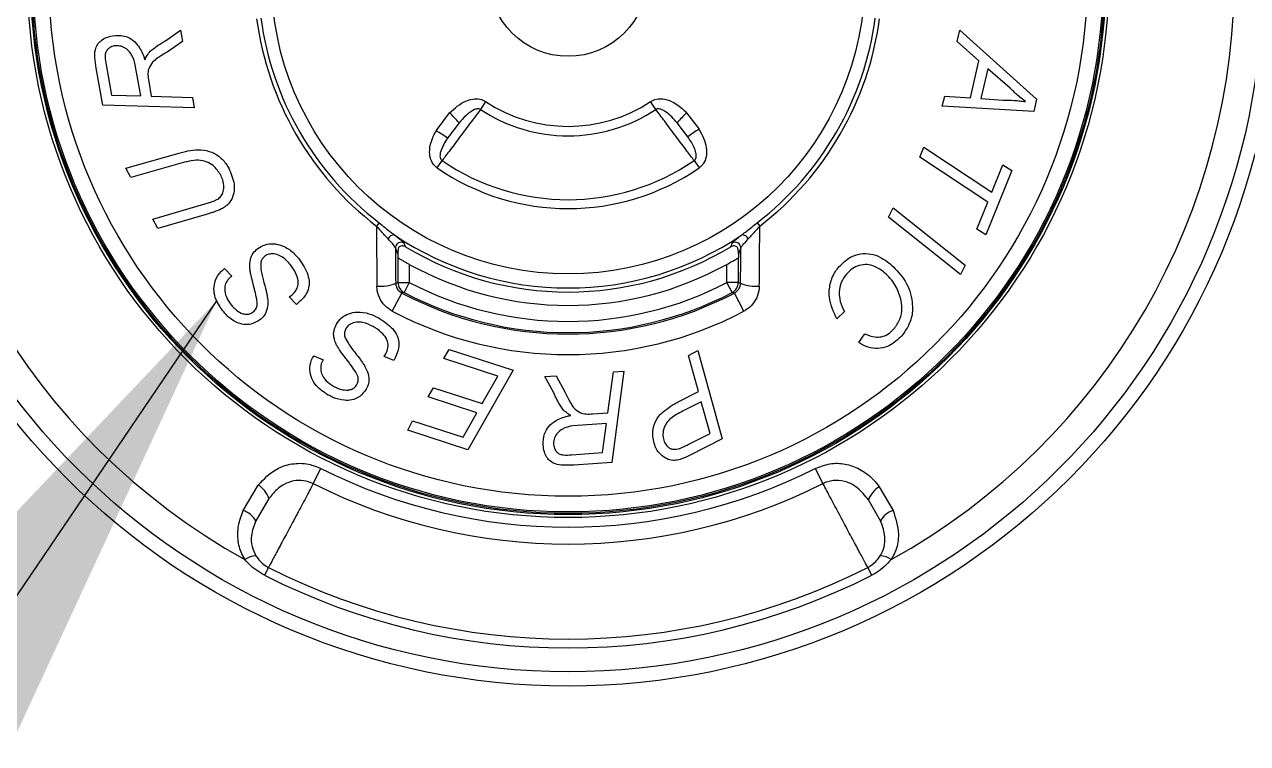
# Model space of a CAD drawing. Header units: millimetres. Extents: x 12 to 854, y 4 to 555.
# Drawn here: x 197 to 206.16, y 255.67 to 261.06 of the extents above; entities that cross this region are included whole.
import ezdxf

# ---------------------------------------------------------------- set-up
doc = ezdxf.new("R2010")
doc.units = ezdxf.units.MM
doc.linetypes.add('CENTER', pattern=[10.16, 6.35, -1.27, 1.27, -1.27])
doc.layers.add('DEFAULT_1', color=7, linetype='CENTER')
doc.dimstyles.new('SLDDIMSTYLE1', dxfattribs={"dimtxt": 0.18, "dimasz": 3.556, "dimexe": 0, "dimexo": 0.0625, "dimgap": 0, "dimtad": 0, "dimtih": 1, "dimtoh": 1, "dimdec": 0, "dimrnd": 1e-09, "dimzin": 0, "dimdsep": 46, "dimtxsty": 'Standard', "dimsah": 1, "dimcen": 0.09, "dimadec": 0, "dimazin": 0, "dimtfac": 3.556, "dimtdec": 0, "dimtofl": 0, "dimtmove": 0, "dimatfit": 3, "dimfxl": 1, "dimfrac": 2, "dimtolj": 1, "dimtzin": 0, "dimarcsym": 0})

msp = doc.modelspace()

# ---------------------------------------------------------------- linework, layer by layer
at = {"color": 7, "linetype": 'Continuous', "lineweight": 25}
for p, q in [((198.0582, 260.9366), (198.1712, 261.0147)), ((198.1712, 261.0147), (198.1859, 260.9315)), ((203.9898, 260.9304), (204.0094, 261.0156)), ((204.0094, 261.0156), (204.584, 260.4976)), ((198.1859, 260.9315), (198.07, 260.8512)), ((204.1525, 260.787), (203.9898, 260.9304)), ((197.873, 260.5225), (197.8295, 260.7695)), ((204.0883, 260.509), (204.1525, 260.787)), ((197.5878, 260.4532), (197.5389, 260.7305)), ((197.6131, 260.7562), (197.6532, 260.5286)), ((204.2185, 260.7261), (204.1671, 260.5035)), ((204.3849, 260.5821), (204.2185, 260.7261)), ((197.9327, 260.6307), (197.9521, 260.5203)), ((197.6532, 260.5286), (197.873, 260.5225)), ((197.9521, 260.5203), (198.2599, 260.5119)), ((198.2599, 260.5119), (198.2736, 260.4342)), ((203.8778, 260.4454), (203.8955, 260.5222)), ((203.8955, 260.5222), (204.0883, 260.509)), ((204.1671, 260.5035), (204.3316, 260.4922)), ((204.584, 260.4976), (204.5631, 260.4069)), ((198.2736, 260.4342), (197.5878, 260.4532)), ((200.0854, 260.2613), (200.187, 260.3969)), ((200.4567, 260.481), (200.4173, 260.4217)), ((201.7317, 260.4217), (201.6924, 260.481)), ((201.9621, 260.3969), (202.0564, 260.274)), ((204.5631, 260.4069), (203.8778, 260.4454)), ((200.2572, 260.321), (200.1706, 260.2069)), ((201.9718, 260.2169), (201.8919, 260.321)), ((203.7093, 260.0651), (203.739, 260.1387)), ((203.739, 260.1387), (204.2479, 259.8011)), ((197.7617, 259.9806), (198.1506, 260.0926)), ((200.0929, 259.9838), (200.1305, 260.0385)), ((202.0186, 260.0385), (202.0562, 259.9838)), ((204.2182, 259.7275), (203.7093, 260.0651)), ((197.7987, 259.9109), (197.7617, 259.9806)), ((198.1647, 260.0163), (197.7987, 259.9109)), ((204.3976, 259.9633), (204.2028, 259.4812)), ((204.2479, 259.8011), (204.3313, 260.0074)), ((204.3313, 260.0074), (204.3976, 259.9633)), ((197.964, 259.6001), (198.3703, 259.7191)), ((203.474, 259.6146), (203.51, 259.6854)), ((203.51, 259.6854), (204.0496, 259.2547)), ((204.1365, 259.5254), (204.2182, 259.7275)), ((198.001, 259.5305), (197.964, 259.6001)), ((198.3621, 259.6353), (198.001, 259.5305)), ((199.6582, 259.5733), (199.6385, 259.5477)), ((202.4909, 259.5733), (202.5106, 259.5477)), ((204.0136, 259.184), (203.474, 259.6146)), ((204.2028, 259.4812), (204.1365, 259.5254)), ((199.7979, 259.34), (199.7804, 259.3846)), ((199.7979, 259.34), (199.7979, 259.3113)), ((199.8003, 259.1246), (199.8003, 259.3098)), ((202.3487, 259.3098), (202.3487, 259.1246)), ((202.3686, 259.3846), (202.3512, 259.34)), ((202.3512, 259.34), (202.3512, 259.3113)), ((198.49, 259.2202), (198.501, 259.2289)), ((198.501, 259.2289), (198.5543, 259.1721)), ((199.8849, 259.2608), (199.8849, 259.1246)), ((202.2642, 259.1246), (202.2642, 259.2608)), ((204.0496, 259.2547), (204.0136, 259.184)), ((199.8003, 259.1246), (199.8849, 259.1246)), ((199.8849, 259.1246), (199.8458, 259.0495)), ((202.3487, 259.1246), (202.2642, 259.1246)), ((202.3032, 259.0495), (202.2642, 259.1246)), ((198.9856, 259.0171), (199.0038, 259.0301)), ((199.7576, 258.9098), (199.8293, 259.046)), ((202.3915, 258.9098), (202.3198, 259.046)), ((199.0402, 258.9613), (198.9856, 259.0171)), ((203.1451, 258.9073), (203.0874, 258.854)), ((203.2536, 258.6751), (203.2982, 258.7397)), ((199.1618, 258.5642), (199.1685, 258.5765)), ((199.1685, 258.5765), (199.2398, 258.545)), ((199.6974, 258.5708), (199.7091, 258.5899)), ((199.7694, 258.5408), (199.6974, 258.5708)), ((200.1444, 258.5552), (200.1833, 258.624)), ((200.1833, 258.624), (200.6622, 258.4685)), ((201.9757, 258.579), (202.0459, 258.6148)), ((202.0509, 258.3081), (201.9757, 258.579)), ((202.0459, 258.6148), (202.2291, 257.9544)), ((200.5481, 258.424), (200.1444, 258.5552)), ((200.6622, 258.4685), (200.3234, 257.8719)), ((200.4307, 258.2175), (200.5481, 258.424)), ((200.9005, 258.4199), (200.9854, 258.4258)), ((200.9669, 258.2986), (200.9005, 258.4199)), ((200.9854, 258.4258), (201.0536, 258.3014)), ((201.3724, 258.1486), (201.4133, 258.4558)), ((201.4925, 258.4613), (201.4013, 257.7768)), ((201.4133, 258.4558), (201.4925, 258.4613)), ((200.0261, 258.2674), (200.0665, 258.3359)), ((200.0665, 258.3359), (200.4307, 258.2175)), ((201.8983, 258.2303), (202.0509, 258.3081)), ((200.3918, 258.1486), (200.0261, 258.2674)), ((202.0719, 258.2318), (201.9322, 258.1606)), ((202.1377, 257.9948), (202.0719, 258.2318)), ((200.2874, 257.9651), (200.3918, 258.1486)), ((201.2599, 258.1407), (201.3724, 258.1486)), ((199.8727, 258.0183), (199.9083, 258.0883)), ((200.3234, 257.8719), (199.8727, 258.0183)), ((199.9083, 258.0883), (200.2874, 257.9651)), ((201.3619, 258.0696), (201.11, 258.052)), ((201.3327, 257.8502), (201.3619, 258.0696)), ((201.9728, 257.9108), (202.1377, 257.9948)), ((202.2291, 257.9544), (201.9787, 257.8269)), ((201.1006, 257.834), (201.3327, 257.8502)), ((201.4013, 257.7768), (201.1186, 257.757)), ((199.1654, 257.6181), (199.2226, 257.7316)), ((202.9265, 257.7316), (202.9836, 257.6181)), ((198.64, 257.4159), (198.7531, 257.6074)), ((203.4059, 257.5946), (203.5091, 257.4159)), ((198.8335, 257.5068), (198.7349, 257.339)), ((203.4142, 257.339), (203.3238, 257.4956)), ((198.8303, 256.9903), (198.8002, 256.9309)), ((203.3489, 256.9309), (203.3188, 256.9903))]:
    msp.add_line(p, q, dxfattribs=at)
at = {"color": 7, "linetype": 'Continuous', "lineweight": 25, "flags": 128}
for points in [[(199.8458, 259.0495), (199.8368, 259.0476), (199.8293, 259.046)], [(202.3198, 259.046), (202.3188, 259.0462), (202.3032, 259.0495)]]:
    msp.add_lwpolyline(points, dxfattribs=at)
at = {"color": 7, "linetype": 'Continuous', "lineweight": 25}
for radius in [5.3118, 5.204, 4.049, 4.0268, 4.0176, 4.0066, 3.8891, 2.2234, 0.5927]:
    msp.add_circle((201.0745, 261.4127), radius, dxfattribs=at)
for centre, radius, start, end in [((201.0745, 261.4127), 4.9905, 179.02148, 240.97852), ((201.0745, 261.4127), 4.9905, 299.02148, 0.97852), ((201.0745, 261.4127), 2.3538, 187.59676, 232.40324), ((201.0745, 261.4127), 2.3215, 187.59676, 232.40324), ((201.0745, 261.4127), 2.3215, 307.59676, 352.40324), ((201.0745, 261.4127), 2.3538, 307.59676, 352.40324), ((199.6109, 259.794), 0.834, 39.19243, 46.30361), ((201.0745, 261.4127), 1.1891, 236.44873, 303.55127), ((201.0745, 261.4127), 1.1179, 236.44873, 303.55127), ((202.5382, 259.794), 0.834, 133.69639, 140.80757), ((199.736, 259.6199), 0.7303, 53.4812, 61.42413), ((202.4214, 259.6426), 0.7294, 120.03405, 128.06365), ((201.0745, 261.4127), 1.6672, 235.51076, 304.48924), ((201.0745, 261.4127), 1.7336, 235.51076, 304.48924), ((443.8627, 261.3611), 244.231, 180.425426, 180.530816), ((199.7689, 259.4352), 0.0464, 84.76129, 159.57609), ((201.0745, 261.4127), 2.3288, 236.02612, 303.97388), ((202.3801, 259.4352), 0.0464, 20.42391, 95.23871), ((-41.7137, 261.3611), 244.231, 359.469184, 359.574574), ((199.823, 259.384), 0.0425, 58.97381, 179.26386), ((201.0745, 261.4127), 2.359, 238.87732, 301.12268), ((202.3261, 259.384), 0.0425, 0.73614, 121.02619), ((440.8641, 261.3546), 241.0917, 180.468174, 180.53091), ((201.0745, 261.4127), 2.4588, 238.72058, 238.78738), ((201.0745, 261.4127), 2.4588, 301.21262, 301.27942), ((-38.715, 261.3546), 241.0917, 359.46909, 359.531826), ((201.0745, 261.4127), 2.4588, 241.06423, 298.93577), ((199.6751, 259.3472), 0.2509, 262.47585, 295.40812), ((199.8851, 259.1247), 0.0847, 180.0272, 242.42914), ((201.0745, 261.4127), 2.5789, 242.52826, 297.47174), ((202.264, 259.1247), 0.0847, 297.57086, 359.9728), ((202.474, 259.3472), 0.2509, 244.59188, 277.52415), ((201.0745, 261.4127), 2.6743, 242.24791, 297.75209), ((201.0745, 261.4127), 2.6635, 242.52826, 297.47174), ((201.0745, 261.4127), 2.8282, 242.24791, 297.75209), ((201.0745, 261.4127), 4.1207, 243.29272, 296.70728), ((198.6418, 257.4359), 0.2044, 20.29515, 57.01736), ((201.0745, 261.4127), 4.2478, 243.29272, 296.70728), ((203.5091, 257.4255), 0.1981, 121.39489, 159.28379), ((198.5913, 257.2588), 0.1644, 29.17996, 72.78761), ((203.5578, 257.2588), 0.1644, 107.21239, 150.82004), ((198.7476, 256.912), 0.166, 94.10292, 124.51648), ((203.4015, 256.912), 0.166, 55.48352, 85.89708), ((201.0745, 261.4127), 5.0258, 243.09343, 296.90657), ((201.0745, 261.4127), 4.9593, 243.09343, 296.90657)]:
    msp.add_arc(centre, radius, start, end, dxfattribs=at)
for centre, start_param, end_param in [((198.8494, 261.4127), 5.007169, 5.012895), ((203.2996, 261.4127), 4.411883, 4.417609)]:
    msp.add_ellipse(centre, major_axis=(3.2125, 0), ratio=0.745659, start_param=start_param, end_param=end_param, dxfattribs=at)
for points, knots in [([(197.5389, 260.7305), (197.5348, 260.7569), (197.5278, 260.8028), (197.5286, 260.864), (197.5469, 260.9081), (197.5755, 260.9396), (197.6149, 260.9632), (197.6459, 260.9701), (197.6623, 260.9738)], [0, 0, 0, 0, 0.251455, 0.435443, 0.564601, 0.693378, 0.837298, 1, 1, 1, 1]), ([(197.6623, 260.9738), (197.6913, 260.976), (197.7407, 260.9798), (197.8065, 260.9503), (197.8601, 260.8981), (197.888, 260.8409), (197.9012, 260.8018), (197.904, 260.7935)], [0, 0, 0, 0, 0.261574, 0.447262, 0.633543, 0.922204, 1, 1, 1, 1]), ([(197.6744, 260.8972), (197.6628, 260.8941), (197.6429, 260.8886), (197.6206, 260.8684), (197.6073, 260.8441), (197.6047, 260.8051), (197.6097, 260.776), (197.6131, 260.7562)], [0, 0, 0, 0, 0.204123, 0.354245, 0.505099, 0.664123, 1, 1, 1, 1]), ([(197.8295, 260.7695), (197.8207, 260.7957), (197.8072, 260.8363), (197.7669, 260.8778), (197.7272, 260.8971), (197.6948, 260.9001), (197.6778, 260.8977), (197.6744, 260.8972)], [0, 0, 0, 0, 0.362286, 0.561932, 0.762425, 0.95248, 1, 1, 1, 1]), ([(197.904, 260.7935), (197.9094, 260.8047), (197.9176, 260.8216), (197.9314, 260.8427), (197.9395, 260.8523), (197.9436, 260.8572)], [0, 0, 0, 0, 0.49533, 0.746571, 1, 1, 1, 1]), ([(197.9436, 260.8572), (197.9616, 260.8718), (197.9887, 260.8938), (198.0278, 260.9192), (198.0481, 260.9308), (198.0582, 260.9366)], [0, 0, 0, 0, 0.49767, 0.748526, 1, 1, 1, 1]), ([(197.9613, 260.7761), (197.9499, 260.7602), (197.9298, 260.7321), (197.9246, 260.6792), (197.9299, 260.6476), (197.9327, 260.6307)], [0, 0, 0, 0, 0.377658, 0.667815, 1, 1, 1, 1]), ([(198.07, 260.8512), (198.0511, 260.84), (198.0226, 260.8233), (197.9867, 260.7976), (197.9698, 260.7833), (197.9613, 260.7761)], [0, 0, 0, 0, 0.4978087, 0.748441, 1, 1, 1, 1]), ([(204.5, 260.4806), (204.48, 260.4965), (204.4501, 260.5203), (204.4126, 260.5553), (204.3941, 260.5732), (204.3849, 260.5821)], [0, 0, 0, 0, 0.498909, 0.7493857, 1, 1, 1, 1]), ([(200.187, 260.3969), (200.2248, 260.4311), (200.2761, 260.4774), (200.3593, 260.5023), (200.4125, 260.5033), (200.4428, 260.488), (200.4567, 260.481)], [0, 0, 0, 0, 0.493088, 0.670082, 0.848361, 1, 1, 1, 1]), ([(201.6924, 260.481), (201.7067, 260.4882), (201.7353, 260.5025), (201.791, 260.5026), (201.8634, 260.4797), (201.9209, 260.4376), (201.9545, 260.4044), (201.9621, 260.3969)], [0, 0, 0, 0, 0.155667, 0.310345, 0.532729, 0.895133, 1, 1, 1, 1]), ([(204.3316, 260.4922), (204.3598, 260.4915), (204.402, 260.4904), (204.4581, 260.486), (204.486, 260.4824), (204.5, 260.4806)], [0, 0, 0, 0, 0.49912, 0.749397, 1, 1, 1, 1]), ([(200.4173, 260.4217), (200.3978, 260.3954), (200.3523, 260.3343), (200.2724, 260.2274), (200.1923, 260.1206), (200.1497, 260.0641), (200.1305, 260.0385)], [0, 0, 0, 0, 0.209822, 0.489173, 0.768619, 1, 1, 1, 1]), ([(200.4173, 260.4217), (200.4138, 260.4232), (200.4058, 260.4268), (200.3881, 260.426), (200.353, 260.4134), (200.3073, 260.3765), (200.2743, 260.3399), (200.2572, 260.321)], [0, 0, 0, 0, 0.057024, 0.130805, 0.259126, 0.617119, 1, 1, 1, 1]), ([(201.8919, 260.321), (201.8784, 260.3361), (201.8513, 260.3664), (201.8129, 260.4002), (201.7799, 260.4197), (201.7588, 260.4262), (201.7429, 260.4266), (201.7354, 260.4233), (201.7317, 260.4217)], [0, 0, 0, 0, 0.30313, 0.609507, 0.7667566, 0.8777631, 0.9411218, 1, 1, 1, 1]), ([(202.0186, 260.0385), (202.0013, 260.0615), (201.9609, 260.1152), (201.8837, 260.218), (201.8013, 260.3282), (201.7535, 260.3925), (201.7317, 260.4217)], [0, 0, 0, 0, 0.209448, 0.488381, 0.767637, 1, 1, 1, 1]), ([(200.0929, 259.9838), (200.0814, 259.9938), (200.0585, 260.0137), (200.0389, 260.0611), (200.0341, 260.1266), (200.0522, 260.1968), (200.0757, 260.2425), (200.0854, 260.2613)], [0, 0, 0, 0, 0.148134, 0.295632, 0.491383, 0.790118, 1, 1, 1, 1]), ([(202.0186, 260.0385), (202.0212, 260.0406), (202.0265, 260.0448), (202.0322, 260.0555), (202.0358, 260.0735), (202.0301, 260.1166), (202.0054, 260.1653), (201.9806, 260.2032), (201.9718, 260.2169)], [0, 0, 0, 0, 0.048508, 0.096801, 0.175983, 0.321769, 0.75629, 1, 1, 1, 1]), ([(202.0564, 260.274), (202.0794, 260.2289), (202.1109, 260.1672), (202.1135, 260.0794), (202.0993, 260.03), (202.0762, 259.9989), (202.0608, 259.9872), (202.0562, 259.9838)], [0, 0, 0, 0, 0.4708583, 0.6438427, 0.818186, 0.9461683, 1, 1, 1, 1]), ([(198.1506, 260.0926), (198.2008, 260.1063), (198.2781, 260.1272), (198.3872, 260.1124), (198.4627, 260.0732), (198.5083, 260.0236), (198.5268, 259.991), (198.5319, 259.9819)], [0, 0, 0, 0, 0.358956, 0.552176, 0.745836, 0.929478, 1, 1, 1, 1]), ([(200.1706, 260.2069), (200.1609, 260.1914), (200.1411, 260.1601), (200.1218, 260.1185), (200.1141, 260.0848), (200.1144, 260.0644), (200.119, 260.0506), (200.1246, 260.0428), (200.1289, 260.0396), (200.1305, 260.0385)], [0, 0, 0, 0, 0.290825, 0.591998, 0.741475, 0.853435, 0.917333, 0.970191, 1, 1, 1, 1]), ([(198.4698, 259.9335), (198.4534, 259.9577), (198.4256, 259.9985), (198.3651, 260.0337), (198.2773, 260.0479), (198.2116, 260.0294), (198.1647, 260.0163)], [0, 0, 0, 0, 0.245171, 0.413438, 0.582049, 1, 1, 1, 1]), ([(198.5319, 259.9819), (198.5493, 259.9425), (198.5756, 259.8828), (198.5739, 259.7955), (198.5508, 259.737), (198.5152, 259.6976), (198.489, 259.682), (198.4786, 259.6758)], [0, 0, 0, 0, 0.361569, 0.546553, 0.733359, 0.89442, 1, 1, 1, 1]), ([(198.4427, 259.7457), (198.4525, 259.752), (198.4723, 259.7648), (198.491, 259.7986), (198.4978, 259.843), (198.4903, 259.8906), (198.4761, 259.9204), (198.4698, 259.9335)], [0, 0, 0, 0, 0.16706, 0.335839, 0.535731, 0.796826, 1, 1, 1, 1]), ([(198.4786, 259.6758), (198.4598, 259.6678), (198.4314, 259.6558), (198.392, 259.6438), (198.3721, 259.6382), (198.3621, 259.6353)], [0, 0, 0, 0, 0.497158, 0.748512, 1, 1, 1, 1]), ([(198.3703, 259.7191), (198.3826, 259.7229), (198.401, 259.7287), (198.4252, 259.7373), (198.4368, 259.7429), (198.4427, 259.7457)], [0, 0, 0, 0, 0.4987035, 0.7488913, 1, 1, 1, 1]), ([(199.6582, 259.5733), (199.6887, 259.5483), (199.7282, 259.516), (199.7649, 259.4878), (199.7732, 259.4814)], [0, 0, 0, 0, 0.774383, 1, 1, 1, 1]), ([(202.3759, 259.4814), (202.4001, 259.5009), (202.4373, 259.5307), (202.4771, 259.5623), (202.4909, 259.5733)], [0, 0, 0, 0, 0.651575, 1, 1, 1, 1]), ([(199.7254, 259.4514), (199.7084, 259.4709), (199.681, 259.5021), (199.6501, 259.5352), (199.6385, 259.5477)], [0, 0, 0, 0, 0.624202, 1, 1, 1, 1]), ([(199.7732, 259.4814), (199.7908, 259.4679), (199.8213, 259.4445), (199.8412, 259.4267), (199.844, 259.4219), (199.8449, 259.4205)], [0, 0, 0, 0, 0.486904, 0.843488, 1, 1, 1, 1]), ([(202.3042, 259.4205), (202.3072, 259.4243), (202.3131, 259.4321), (202.3407, 259.4544), (202.3647, 259.4728), (202.3759, 259.4814)], [0, 0, 0, 0, 0.348734, 0.695761, 1, 1, 1, 1]), ([(202.5106, 259.5477), (202.4903, 259.5253), (202.4598, 259.4915), (202.4327, 259.4615), (202.4236, 259.4514)], [0, 0, 0, 0, 0.66487, 1, 1, 1, 1]), ([(198.7497, 259.3794), (198.7672, 259.3903), (198.8024, 259.4122), (198.8664, 259.4185), (198.9366, 259.4032), (199.0053, 259.3626), (199.0424, 259.3199), (199.0604, 259.2993)], [0, 0, 0, 0, 0.175171, 0.350576, 0.529212, 0.772973, 1, 1, 1, 1]), ([(199.7804, 259.3846), (199.7781, 259.3892), (199.7729, 259.3997), (199.7507, 259.4248), (199.7324, 259.4441), (199.7254, 259.4514)], [0, 0, 0, 0, 0.3316027, 0.7455673, 1, 1, 1, 1]), ([(199.8045, 259.3879), (199.8031, 259.3813), (199.8014, 259.3732), (199.7995, 259.3604), (199.7989, 259.3554), (199.7985, 259.3514), (199.7982, 259.3479), (199.798, 259.3449), (199.7979, 259.342), (199.7979, 259.3406), (199.7979, 259.34)], [0, 0, 0, 0, 0.612176, 0.74147, 0.828526, 0.887443, 0.927676, 0.969497, 0.985761, 1, 1, 1, 1]), ([(199.8552, 259.3932), (199.8509, 259.3953), (199.8422, 259.3994), (199.8277, 259.3997), (199.8145, 259.3958), (199.8077, 259.3904), (199.8045, 259.3879)], [0, 0, 0, 0, 0.261173, 0.522421, 0.78194, 1, 1, 1, 1]), ([(199.8449, 259.4205), (199.8463, 259.4167), (199.8497, 259.4076), (199.8532, 259.3985), (199.8552, 259.3932)], [0, 0, 0, 0, 0.410381, 1, 1, 1, 1]), ([(202.2939, 259.3932), (202.2953, 259.3969), (202.2987, 259.406), (202.3022, 259.4151), (202.3042, 259.4205)], [0, 0, 0, 0, 0.410381, 1, 1, 1, 1]), ([(202.3445, 259.3879), (202.3408, 259.3908), (202.3333, 259.3966), (202.3192, 259.3999), (202.3055, 259.399), (202.2975, 259.395), (202.2939, 259.3932)], [0, 0, 0, 0, 0.258453, 0.516921, 0.775244, 1, 1, 1, 1]), ([(202.3512, 259.34), (202.3512, 259.3406), (202.3512, 259.3423), (202.351, 259.3459), (202.3504, 259.3548), (202.3482, 259.3706), (202.3461, 259.3806), (202.3445, 259.3879)], [0, 0, 0, 0, 0.014674, 0.03539, 0.093311, 0.337381, 1, 1, 1, 1]), ([(202.4236, 259.4514), (202.4115, 259.4386), (202.3902, 259.416), (202.3727, 259.3942), (202.3697, 259.3872), (202.3686, 259.3846)], [0, 0, 0, 0, 0.449388, 0.79343, 1, 1, 1, 1]), ([(198.6897, 259.2347), (198.6897, 259.2558), (198.6896, 259.2945), (198.7128, 259.3457), (198.7376, 259.3684), (198.7497, 259.3794)], [0, 0, 0, 0, 0.382645, 0.699572, 1, 1, 1, 1]), ([(198.8014, 259.3215), (198.7941, 259.3142), (198.783, 259.3033), (198.7747, 259.2841), (198.7725, 259.2739), (198.7714, 259.2687)], [0, 0, 0, 0, 0.498198, 0.745328, 1, 1, 1, 1]), ([(198.9963, 259.2553), (198.9777, 259.2768), (198.9487, 259.3102), (198.8943, 259.3367), (198.8523, 259.3418), (198.8202, 259.3344), (198.8066, 259.325), (198.8014, 259.3215)], [0, 0, 0, 0, 0.366881, 0.572278, 0.778108, 0.916475, 1, 1, 1, 1]), ([(199.0604, 259.2993), (199.0854, 259.2617), (199.1221, 259.2068), (199.1375, 259.1253), (199.1296, 259.0674), (199.0969, 259.0105), (199.0608, 258.9792), (199.0402, 258.9613)], [0, 0, 0, 0, 0.340059, 0.497618, 0.627004, 0.786587, 1, 1, 1, 1]), ([(199.8003, 259.3098), (199.8016, 259.309), (199.804, 259.3075), (199.8171, 259.2997), (199.836, 259.2885), (199.8595, 259.2749), (199.8768, 259.2653), (199.8849, 259.2608)], [0, 0, 0, 0, 0.186739, 0.372968, 0.572114, 0.799431, 1, 1, 1, 1]), ([(202.2642, 259.2608), (202.2768, 259.2679), (202.3003, 259.281), (202.327, 259.2967), (202.3427, 259.3061), (202.3479, 259.3093), (202.3486, 259.3097), (202.3487, 259.3098)], [0, 0, 0, 0, 0.312317, 0.578714, 0.781646, 0.963768, 1, 1, 1, 1]), ([(203.1044, 259.2437), (203.1313, 259.2701), (203.1771, 259.3151), (203.264, 259.3438), (203.3424, 259.3426), (203.4237, 259.3135), (203.4704, 259.277), (203.4972, 259.2561)], [0, 0, 0, 0, 0.246985, 0.421312, 0.595705, 0.768058, 1, 1, 1, 1]), ([(198.4857, 258.9152), (198.4646, 258.9465), (198.431, 258.9963), (198.4173, 259.0779), (198.4307, 259.1471), (198.4601, 259.1947), (198.4848, 259.2159), (198.49, 259.2202)], [0, 0, 0, 0, 0.323774, 0.515473, 0.708341, 0.939477, 1, 1, 1, 1]), ([(198.7127, 259.1239), (198.708, 259.1422), (198.7011, 259.1696), (198.6933, 259.2066), (198.6909, 259.2253), (198.6897, 259.2347)], [0, 0, 0, 0, 0.499163, 0.749233, 1, 1, 1, 1]), ([(198.7714, 259.2687), (198.772, 259.2493), (198.7732, 259.2152), (198.7849, 259.1676), (198.7923, 259.1392), (198.796, 259.125)], [0, 0, 0, 0, 0.399237, 0.699309, 1, 1, 1, 1]), ([(199.0038, 259.0301), (199.0156, 259.0415), (199.0364, 259.0614), (199.0526, 259.1004), (199.0532, 259.1449), (199.0357, 259.1994), (199.0105, 259.2352), (198.9963, 259.2553)], [0, 0, 0, 0, 0.195159, 0.34246, 0.490473, 0.714058, 1, 1, 1, 1]), ([(203.0874, 258.854), (203.063, 258.9068), (203.0246, 258.9898), (203.0334, 259.1164), (203.0645, 259.1941), (203.095, 259.232), (203.1044, 259.2437)], [0, 0, 0, 0, 0.416384, 0.654693, 0.89356, 1, 1, 1, 1]), ([(203.4453, 259.1978), (203.4217, 259.2159), (203.3825, 259.246), (203.314, 259.263), (203.2546, 259.2556), (203.2004, 259.2298), (203.1731, 259.2019), (203.1594, 259.188)], [0, 0, 0, 0, 0.278042, 0.460964, 0.644552, 0.822375, 1, 1, 1, 1]), ([(203.4972, 259.2561), (203.5349, 259.2177), (203.5917, 259.16), (203.6376, 259.0601), (203.6472, 259.0054), (203.6521, 258.9775)], [0, 0, 0, 0, 0.492608, 0.740954, 1, 1, 1, 1]), ([(198.5223, 259.1406), (198.5145, 259.1256), (198.4995, 259.0971), (198.5035, 259.0423), (198.5224, 258.9969), (198.5418, 258.97), (198.5488, 258.9604)], [0, 0, 0, 0, 0.259886, 0.495391, 0.819198, 1, 1, 1, 1]), ([(198.5543, 259.1721), (198.5485, 259.1674), (198.5398, 259.1603), (198.5291, 259.1497), (198.5246, 259.1437), (198.5223, 259.1406)], [0, 0, 0, 0, 0.495925, 0.746719, 1, 1, 1, 1]), ([(198.7422, 259.0013), (198.7377, 259.0218), (198.7309, 259.0526), (198.7206, 259.0934), (198.7153, 259.1137), (198.7127, 259.1239)], [0, 0, 0, 0, 0.4996693, 0.7498265, 1, 1, 1, 1]), ([(198.796, 259.125), (198.8013, 259.1052), (198.8092, 259.0756), (198.8186, 259.0357), (198.8217, 259.0155), (198.8233, 259.0053)], [0, 0, 0, 0, 0.499169, 0.749321, 1, 1, 1, 1]), ([(199.7827, 259.1206), (199.784, 259.1108), (199.7864, 259.0912), (199.8028, 259.0638), (199.8205, 259.052), (199.8293, 259.046)], [0, 0, 0, 0, 0.333448, 0.667642, 1, 1, 1, 1]), ([(202.3198, 259.046), (202.3276, 259.0511), (202.3433, 259.0613), (202.3589, 259.0846), (202.3654, 259.1051), (202.3661, 259.1174), (202.3663, 259.1206)], [0, 0, 0, 0, 0.291635, 0.582671, 0.889303, 1, 1, 1, 1]), ([(203.1594, 259.188), (203.145, 259.1679), (203.116, 259.1276), (203.1019, 259.0539), (203.1092, 258.9773), (203.1327, 258.9315), (203.1451, 258.9073)], [0, 0, 0, 0, 0.241315, 0.483694, 0.726435, 1, 1, 1, 1]), ([(203.567, 259.0017), (203.5548, 259.0386), (203.5363, 259.0943), (203.4888, 259.1571), (203.4599, 259.1841), (203.4453, 259.1978)], [0, 0, 0, 0, 0.492811, 0.743684, 1, 1, 1, 1]), ([(199.7576, 258.9098), (199.7375, 258.923), (199.6973, 258.9494), (199.6577, 259.0111), (199.6434, 259.0633), (199.6424, 259.0927), (199.6422, 259.0985)], [0, 0, 0, 0, 0.307355, 0.614599, 0.924682, 1, 1, 1, 1]), ([(202.5068, 259.0985), (202.5042, 259.0744), (202.499, 259.0261), (202.4612, 258.962), (202.4208, 258.926), (202.3956, 258.9121), (202.3915, 258.9098)], [0, 0, 0, 0, 0.3142036, 0.6285214, 0.9398712, 1, 1, 1, 1]), ([(198.5488, 258.9604), (198.5553, 258.9525), (198.5683, 258.9368), (198.5965, 258.9111), (198.6234, 258.8954), (198.6427, 258.8901), (198.6451, 258.8894)], [0, 0, 0, 0, 0.251044, 0.502583, 0.938839, 1, 1, 1, 1]), ([(198.7157, 258.9046), (198.7238, 258.9125), (198.7392, 258.9275), (198.7475, 258.9632), (198.7441, 258.9873), (198.7422, 259.0013)], [0, 0, 0, 0, 0.318983, 0.60397, 1, 1, 1, 1]), ([(198.8233, 259.0053), (198.8241, 258.9906), (198.8263, 258.9545), (198.8152, 258.9018), (198.789, 258.8647), (198.7711, 258.8497), (198.7659, 258.8454)], [0, 0, 0, 0, 0.246008, 0.60431, 0.884591, 1, 1, 1, 1]), ([(203.5149, 258.7775), (203.5316, 258.8005), (203.5651, 258.8467), (203.5797, 258.9281), (203.571, 258.9786), (203.567, 259.0017)], [0, 0, 0, 0, 0.350018, 0.703097, 1, 1, 1, 1]), ([(203.6521, 258.9775), (203.6535, 258.9552), (203.6569, 258.8987), (203.6347, 258.8083), (203.5938, 258.7532), (203.5739, 258.7264)], [0, 0, 0, 0, 0.249698, 0.634928, 1, 1, 1, 1]), ([(198.7659, 258.8454), (198.7445, 258.8324), (198.7075, 258.8099), (198.6441, 258.8076), (198.5811, 258.8275), (198.527, 258.8662), (198.4971, 258.9017), (198.4857, 258.9152)], [0, 0, 0, 0, 0.233586, 0.403802, 0.573745, 0.83778, 1, 1, 1, 1]), ([(198.6451, 258.8894), (198.6551, 258.8878), (198.6746, 258.8847), (198.699, 258.8929), (198.7112, 258.9014), (198.7157, 258.9046)], [0, 0, 0, 0, 0.396533, 0.77426, 1, 1, 1, 1]), ([(199.3386, 258.8122), (199.3506, 258.8292), (199.3745, 258.8633), (199.4314, 258.894), (199.5023, 258.9072), (199.5811, 258.8964), (199.6318, 258.8716), (199.6559, 258.8598)], [0, 0, 0, 0, 0.175979, 0.352166, 0.532116, 0.777464, 1, 1, 1, 1]), ([(199.6559, 258.8598), (199.6937, 258.835), (199.7488, 258.7989), (199.7948, 258.73), (199.8102, 258.6741), (199.8026, 258.6087), (199.7816, 258.5657), (199.7694, 258.5408)], [0, 0, 0, 0, 0.340825, 0.49701, 0.625255, 0.783051, 1, 1, 1, 1]), ([(199.34, 258.6555), (199.3317, 258.6748), (199.3166, 258.7102), (199.3177, 258.7665), (199.3317, 258.7971), (199.3386, 258.8122)], [0, 0, 0, 0, 0.3791908, 0.6946277, 1, 1, 1, 1]), ([(199.4089, 258.7791), (199.405, 258.7695), (199.3991, 258.7552), (199.3989, 258.7342), (199.4009, 258.724), (199.4018, 258.7188)], [0, 0, 0, 0, 0.499202, 0.745799, 1, 1, 1, 1]), ([(199.6141, 258.7943), (199.5885, 258.8069), (199.5485, 258.8265), (199.4879, 258.8293), (199.4471, 258.8174), (199.4208, 258.798), (199.4121, 258.7841), (199.4089, 258.7791)], [0, 0, 0, 0, 0.367492, 0.574259, 0.781434, 0.920264, 1, 1, 1, 1]), ([(199.7091, 258.5899), (199.7155, 258.605), (199.7268, 258.6315), (199.7265, 258.6735), (199.7099, 258.7144), (199.6727, 258.758), (199.6353, 258.7812), (199.6141, 258.7943)], [0, 0, 0, 0, 0.195605, 0.341822, 0.488775, 0.709121, 1, 1, 1, 1]), ([(203.2982, 258.7397), (203.3229, 258.7297), (203.3627, 258.7136), (203.4233, 258.7162), (203.4741, 258.7364), (203.5004, 258.763), (203.5149, 258.7775)], [0, 0, 0, 0, 0.3350336, 0.540957, 0.7475646, 1, 1, 1, 1]), ([(199.4044, 258.5626), (199.393, 258.5776), (199.3759, 258.6001), (199.3542, 258.6311), (199.3447, 258.6474), (199.34, 258.6555)], [0, 0, 0, 0, 0.499153, 0.749224, 1, 1, 1, 1]), ([(199.4018, 258.7188), (199.4101, 258.7011), (199.4245, 258.6701), (199.4538, 258.6309), (199.4717, 258.6077), (199.4807, 258.5962)], [0, 0, 0, 0, 0.400703, 0.700043, 1, 1, 1, 1]), ([(203.5739, 258.7264), (203.5456, 258.6989), (203.4994, 258.6537), (203.4129, 258.6286), (203.3398, 258.6319), (203.2871, 258.6532), (203.2606, 258.6705), (203.2536, 258.6751)], [0, 0, 0, 0, 0.321088, 0.525102, 0.729281, 0.927879, 1, 1, 1, 1]), ([(199.277, 258.2818), (199.2453, 258.3023), (199.1951, 258.3349), (199.1506, 258.4045), (199.1358, 258.4728), (199.144, 258.5284), (199.1585, 258.5577), (199.1618, 258.5642)], [0, 0, 0, 0, 0.32457, 0.51445, 0.705482, 0.935004, 1, 1, 1, 1]), ([(199.4795, 258.4612), (199.4673, 258.4783), (199.4491, 258.504), (199.4236, 258.5376), (199.4108, 258.5542), (199.4044, 258.5626)], [0, 0, 0, 0, 0.499663, 0.749823, 1, 1, 1, 1]), ([(199.4807, 258.5962), (199.4933, 258.58), (199.5122, 258.5558), (199.5363, 258.5227), (199.5471, 258.5053), (199.5525, 258.4966)], [0, 0, 0, 0, 0.4991552, 0.7493097, 1, 1, 1, 1]), ([(199.2226, 258.5035), (199.2212, 258.4866), (199.2186, 258.4546), (199.2437, 258.4058), (199.2787, 258.3714), (199.3071, 258.3542), (199.3174, 258.348)], [0, 0, 0, 0, 0.260666, 0.494367, 0.816055, 1, 1, 1, 1]), ([(199.2398, 258.545), (199.2363, 258.5384), (199.231, 258.5285), (199.2253, 258.5146), (199.2235, 258.5072), (199.2226, 258.5035)], [0, 0, 0, 0, 0.495922, 0.746713, 1, 1, 1, 1]), ([(199.5525, 258.4966), (199.5591, 258.4834), (199.5751, 258.4511), (199.5854, 258.3986), (199.5761, 258.3542), (199.5655, 258.3334), (199.5622, 258.327)], [0, 0, 0, 0, 0.246704, 0.600582, 0.878131, 1, 1, 1, 1]), ([(199.4929, 258.3619), (199.4973, 258.3723), (199.5055, 258.3921), (199.4992, 258.4282), (199.4867, 258.4491), (199.4795, 258.4612)], [0, 0, 0, 0, 0.319979, 0.604837, 1, 1, 1, 1]), ([(199.5622, 258.327), (199.5476, 258.3067), (199.5203, 258.2688), (199.4578, 258.2421), (199.3874, 258.2398), (199.3268, 258.256), (199.2888, 258.2756), (199.277, 258.2818)], [0, 0, 0, 0, 0.233069, 0.436357, 0.608295, 0.87808, 1, 1, 1, 1]), ([(199.3174, 258.348), (199.3265, 258.3433), (199.3446, 258.3339), (199.3807, 258.3212), (199.4116, 258.3174), (199.4315, 258.32), (199.4338, 258.3203)], [0, 0, 0, 0, 0.250625, 0.501742, 0.94047, 1, 1, 1, 1]), ([(199.4338, 258.3203), (199.4436, 258.3227), (199.4628, 258.3274), (199.4821, 258.3446), (199.49, 258.3572), (199.4929, 258.3619)], [0, 0, 0, 0, 0.395148, 0.777277, 1, 1, 1, 1]), ([(201.0343, 258.1755), (201.0216, 258.1951), (201.0024, 258.2245), (200.9811, 258.2663), (200.9716, 258.2878), (200.9669, 258.2986)], [0, 0, 0, 0, 0.497659, 0.74852, 1, 1, 1, 1]), ([(201.0536, 258.3014), (201.0628, 258.2813), (201.0765, 258.2511), (201.0985, 258.2124), (201.111, 258.1939), (201.1173, 258.1847)], [0, 0, 0, 0, 0.497801, 0.748434, 1, 1, 1, 1]), ([(201.7866, 258.1565), (201.8041, 258.1702), (201.8304, 258.1908), (201.8684, 258.2145), (201.8883, 258.2251), (201.8983, 258.2303)], [0, 0, 0, 0, 0.496962, 0.748044, 1, 1, 1, 1]), ([(200.8879, 257.9062), (200.8888, 257.9353), (200.8902, 257.9853), (200.9267, 258.0482), (200.9851, 258.0966), (201.0453, 258.1182), (201.0858, 258.1273), (201.0939, 258.1291)], [0, 0, 0, 0, 0.260948, 0.447794, 0.635227, 0.926582, 1, 1, 1, 1]), ([(201.0939, 258.1291), (201.0833, 258.1357), (201.0672, 258.1457), (201.0475, 258.1617), (201.0387, 258.1709), (201.0343, 258.1755)], [0, 0, 0, 0, 0.495286, 0.746538, 1, 1, 1, 1]), ([(201.1173, 258.1847), (201.1321, 258.1716), (201.1582, 258.1485), (201.2106, 258.1378), (201.2427, 258.1397), (201.2599, 258.1407)], [0, 0, 0, 0, 0.378189, 0.668035, 1, 1, 1, 1]), ([(201.7318, 257.8848), (201.7208, 257.9176), (201.7004, 257.9785), (201.7165, 258.0695), (201.7522, 258.1262), (201.7792, 258.15), (201.7866, 258.1565)], [0, 0, 0, 0, 0.347325, 0.644763, 0.902143, 1, 1, 1, 1]), ([(201.9322, 258.1606), (201.9008, 258.1441), (201.8533, 258.119), (201.804, 258.066), (201.785, 258.0161), (201.7823, 257.9662), (201.7937, 257.9372), (201.7989, 257.9238)], [0, 0, 0, 0, 0.339836, 0.51522, 0.691408, 0.857637, 1, 1, 1, 1]), ([(201.11, 258.052), (201.083, 258.046), (201.0409, 258.0367), (200.995, 258.0007), (200.9714, 257.9628), (200.9651, 257.9306), (200.9658, 257.9134), (200.9659, 257.9101)], [0, 0, 0, 0, 0.361459, 0.562322, 0.764035, 0.955201, 1, 1, 1, 1]), ([(201.7989, 257.9238), (201.8049, 257.9137), (201.8149, 257.8968), (201.8383, 257.8808), (201.862, 257.8743), (201.8995, 257.8757), (201.9358, 257.8925), (201.9636, 257.9062), (201.9728, 257.9108)], [0, 0, 0, 0, 0.177187, 0.297915, 0.418792, 0.538894, 0.846411, 1, 1, 1, 1]), ([(201.1186, 257.757), (201.0917, 257.7557), (201.0452, 257.7535), (200.9841, 257.7606), (200.942, 257.7834), (200.9135, 257.8151), (200.8937, 257.857), (200.89, 257.889), (200.8879, 257.9062)], [0, 0, 0, 0, 0.250999, 0.434758, 0.563034, 0.690946, 0.833629, 1, 1, 1, 1]), ([(200.9659, 257.9101), (200.9678, 257.8983), (200.9711, 257.8778), (200.989, 257.8534), (201.0118, 257.8375), (201.0506, 257.8307), (201.0803, 257.8326), (201.1006, 257.834)], [0, 0, 0, 0, 0.204281, 0.353555, 0.503558, 0.661821, 1, 1, 1, 1]), ([(201.9787, 257.8269), (201.9576, 257.8167), (201.9229, 257.8001), (201.8693, 257.7889), (201.8209, 257.7982), (201.7764, 257.8246), (201.7472, 257.8568), (201.7352, 257.8786), (201.7318, 257.8848)], [0, 0, 0, 0, 0.240077, 0.394652, 0.550747, 0.735747, 0.925723, 1, 1, 1, 1]), ([(198.7531, 257.6074), (198.7957, 257.6522), (198.8658, 257.726), (199.0047, 257.7717), (199.1224, 257.7722), (199.1919, 257.744), (199.2226, 257.7316)], [0, 0, 0, 0, 0.3564842, 0.586818, 0.8177907, 1, 1, 1, 1]), ([(202.9265, 257.7316), (202.9625, 257.7457), (203.0344, 257.7737), (203.1515, 257.7697), (203.262, 257.7311), (203.3469, 257.6672), (203.3889, 257.6155), (203.4059, 257.5946)], [0, 0, 0, 0, 0.205574, 0.410977, 0.620907, 0.847176, 1, 1, 1, 1]), ([(199.1654, 257.6181), (199.1588, 257.6057), (199.1355, 257.5616), (199.0863, 257.4691), (199.0187, 257.3425), (198.952, 257.2176), (198.8939, 257.109), (198.8511, 257.0292), (198.8342, 256.9976), (198.8308, 256.9913), (198.8303, 256.9903)], [0, 0, 0, 0, 0.059794, 0.211889, 0.364018, 0.516168, 0.668316, 0.820439, 0.972525, 1, 1, 1, 1]), ([(199.1654, 257.6181), (199.1418, 257.6271), (199.0944, 257.6452), (199.0171, 257.6414), (198.9367, 257.6119), (198.8761, 257.5613), (198.8442, 257.5205), (198.8335, 257.5068)], [0, 0, 0, 0, 0.194399, 0.388608, 0.587573, 0.86165, 1, 1, 1, 1]), ([(203.3238, 257.4956), (203.2978, 257.5285), (203.2542, 257.5838), (203.1662, 257.6333), (203.0818, 257.6471), (203.0193, 257.6347), (202.9894, 257.6208), (202.9836, 257.6181)], [0, 0, 0, 0, 0.318628, 0.535708, 0.753949, 0.95248, 1, 1, 1, 1]), ([(203.3188, 256.9903), (203.3174, 256.9929), (203.3126, 257.0019), (203.2896, 257.0446), (203.243, 257.1318), (203.1823, 257.2452), (203.1147, 257.3718), (203.0479, 257.4971), (203.0054, 257.5771), (202.9863, 257.613), (202.9836, 257.6181)], [0, 0, 0, 0, 0.062589, 0.214629, 0.366687, 0.51878, 0.670909, 0.82306, 0.975209, 1, 1, 1, 1]), ([(198.6535, 257.0488), (198.6478, 257.0585), (198.6232, 257.101), (198.5979, 257.1868), (198.5996, 257.3044), (198.6263, 257.3783), (198.64, 257.4159)], [0, 0, 0, 0, 0.085878, 0.375364, 0.681912, 1, 1, 1, 1]), ([(203.5091, 257.4159), (203.5281, 257.3579), (203.5594, 257.2619), (203.5396, 257.1318), (203.5079, 257.0721), (203.4956, 257.0488)], [0, 0, 0, 0, 0.482423, 0.798085, 1, 1, 1, 1]), ([(198.7349, 257.339), (198.7212, 257.303), (198.6981, 257.2425), (198.701, 257.1493), (198.7245, 257.1007), (198.7357, 257.0776)], [0, 0, 0, 0, 0.434945, 0.731111, 1, 1, 1, 1]), ([(203.4134, 257.0776), (203.4164, 257.0828), (203.4317, 257.1092), (203.4487, 257.1633), (203.4492, 257.2492), (203.4273, 257.3055), (203.4142, 257.339)], [0, 0, 0, 0, 0.062362, 0.319774, 0.595585, 1, 1, 1, 1]), ([(198.8002, 256.9309), (198.759, 256.956), (198.7043, 256.9892), (198.6636, 257.037), (198.6535, 257.0488)], [0, 0, 0, 0, 0.7520773, 1, 1, 1, 1]), ([(198.7357, 257.0776), (198.7502, 257.0576), (198.7757, 257.0224), (198.8138, 257), (198.8303, 256.9903)], [0, 0, 0, 0, 0.569264, 1, 1, 1, 1]), ([(203.3188, 256.9903), (203.3403, 257.0035), (203.3781, 257.0269), (203.4027, 257.0623), (203.4134, 257.0776)], [0, 0, 0, 0, 0.567652, 1, 1, 1, 1]), ([(203.4956, 257.0488), (203.4626, 257.0144), (203.4186, 256.9685), (203.3628, 256.9384), (203.3489, 256.9309)], [0, 0, 0, 0, 0.752088, 1, 1, 1, 1])]:
    msp.add_open_spline(points, degree=3, knots=knots, dxfattribs=at)

# ---------------------------------------------------------------- leaders
at = {"layer": 'DEFAULT_1'}
msp.add_leader([(198.4414, 258.9873), (168.5177, 214.8908)], dimstyle='SLDDIMSTYLE1', dxfattribs=at)

doc.saveas('drawing.dxf')
